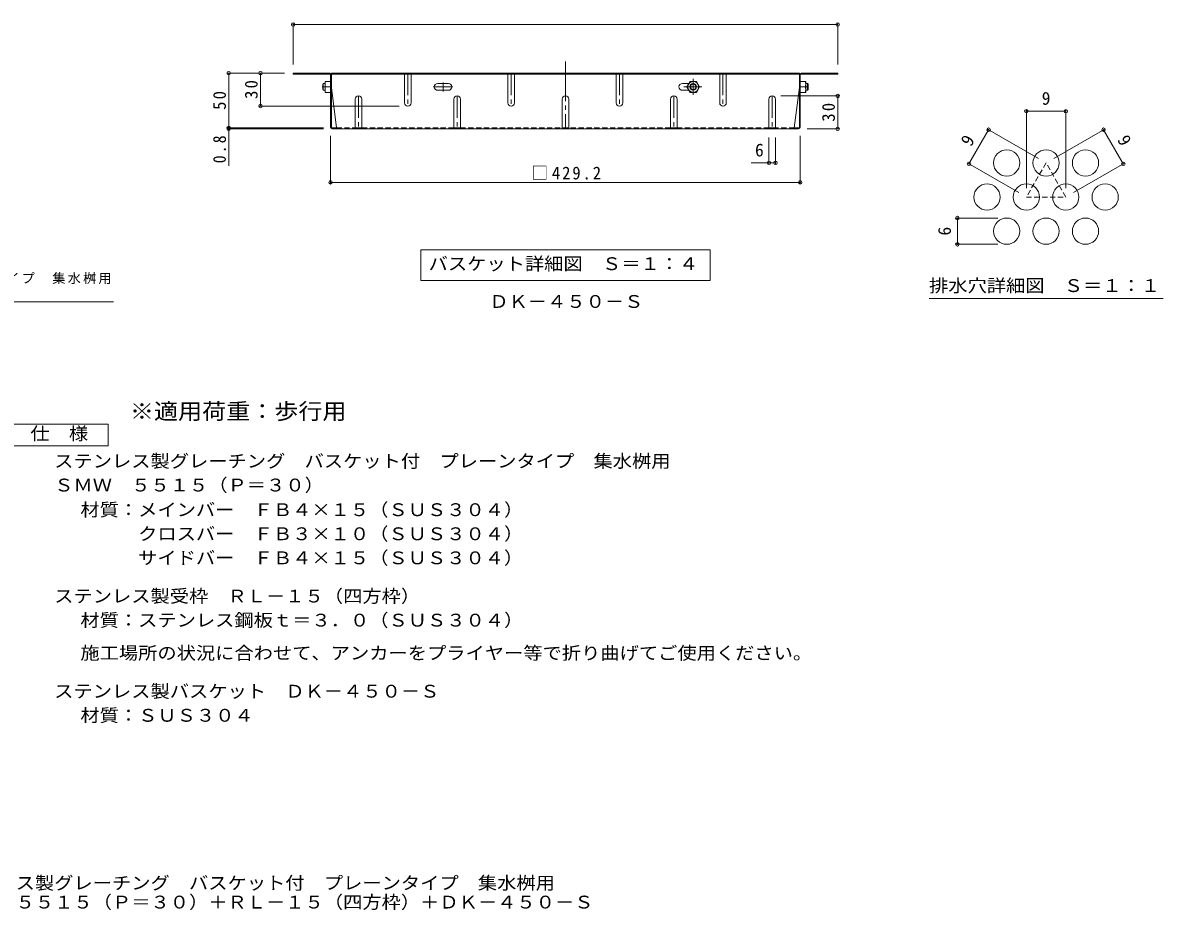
# Model space of a CAD drawing. Units: millimetres at full size, sheet at 1:4, with parts at other scales. Extents: x -744 to 1008, y -779 to 706.
# Drawn here: x -69 to 973, y -779 to 32 of the extents above; entities that cross this region are included whole.
import ezdxf
from ezdxf.enums import TextEntityAlignment as Align

# ---------------------------------------------------------------- set-up
doc = ezdxf.new("R2010")
doc.units = ezdxf.units.MM
doc.header["$LTSCALE"] = 4
doc.header["$PDMODE"] = 32
doc.header["$PDSIZE"] = 3.2
for name, pattern in [('CHAIN1', [8, 5, -1, 1, -1]), ('CHAIN2', [12, 9, -1, 1, -1]), ('DASHED1', [1.8, 1.2, -0.6])]:
    doc.linetypes.add(name, pattern=pattern)
for name, color, linetype, lineweight in [('A-1_躯体', 3, 'Continuous', 9), ('A-4_その他', 7, 'Continuous', 9), ('A-5_文字', 7, 'Continuous', 9), ('A-7_ハッチ', 2, 'Continuous', 9), ('A-8_記号', 2, 'Continuous', 9), ('A-B_ﾊｯﾁ', 2, 'Continuous', 9), ('D-4_その他', 7, 'Continuous', 9), ('D-5_文字', 7, 'Continuous', 9), ('F-4_F-4ﾚｲﾔ', 7, 'Continuous', 9), ('F-6_F-6ﾚｲﾔ', 2, 'Continuous', 9), ('F-7_F-7ﾚｲﾔ', 2, 'Continuous', 9)]:
    doc.layers.add(name, color=color, linetype=linetype, lineweight=lineweight)
doc.layers.add('F-5_F-5ﾚｲﾔ', color=2, linetype='Continuous')
doc.styles.add('ＭＳ ゴシック', font='')
doc.styles.get('ＭＳ ゴシック').set_extended_font_data('MS Gothic')

msp = doc.modelspace()

# ---------------------------------------------------------------- linework, layer by layer
at = {"layer": 'A-1_躯体'}
for p, q in [((205.732, -23.39), (205.232, -23.89)), ((205.232, -28.89), (205.232, -23.89)), ((205.732, -29.39), (205.232, -28.89)), ((205.732, -29.39), (205.732, -23.39)), ((207.432, -23.39), (205.732, -23.39)), ((207.432, -29.39), (205.732, -29.39)), ((646.632, -23.39), (648.332, -23.39)), ((646.632, -29.39), (648.332, -29.39)), ((648.332, -23.39), (648.832, -23.89)), ((648.332, -29.39), (648.332, -23.39)), ((648.332, -29.39), (648.832, -28.89)), ((648.832, -28.89), (648.832, -23.89))]:
    msp.add_line(p, q, dxfattribs=at)
at = {"layer": 'A-4_その他'}
for p, q in [((178.229, 31.769), (178.229, -5.89)), ((675.836, 31.769), (675.836, -5.89)), ((178.229, 30.569), (675.836, 30.569)), ((118.148, -13.89), (170.229, -13.89)), ((119.348, -13.89), (119.348, -63.89)), ((148.369, -13.89), (148.369, -43.89)), ((677.036, -34.69), (624.032, -34.69)), ((675.836, -64.69), (675.836, -34.69)), ((147.169, -43.89), (275.032, -43.89)), ((118.148, -63.89), (205.899, -63.89)), ((118.148, -64.69), (206.032, -64.69)), ((119.348, -63.89), (119.348, -98.408)), ((212.432, -114.848), (212.432, -71.09)), ((613.032, -97.014), (613.032, -72.69)), ((619.032, -97.014), (619.032, -72.69)), ((641.632, -114.848), (641.632, -71.09)), ((677.036, -64.69), (648.032, -64.69)), ((596.799, -95.814), (619.032, -95.814)), ((212.432, -113.648), (641.632, -113.648))]:
    msp.add_line(p, q, dxfattribs=at)
for p in [(178.229, 30.569), (675.836, 30.569), (119.348, -13.89), (148.369, -13.89), (675.836, -34.69), (148.369, -43.89), (119.348, -63.89), (119.348, -64.69), (675.836, -64.69), (613.032, -95.814), (619.032, -95.814), (212.432, -113.648), (641.632, -113.648)]:
    msp.add_point(p, dxfattribs=at)
at = {"layer": 'A-5_文字'}
for p, q in [((294.832, -175.326), (559.232, -175.326)), ((294.832, -175.326), (294.832, -203.326)), ((559.232, -175.326), (559.232, -203.326)), ((294.832, -203.326), (559.232, -203.326))]:
    msp.add_line(p, q, dxfattribs=at)
at = {"layer": 'A-7_ハッチ', "linetype": 'CHAIN2'}
msp.add_line((427.032, -3.317), (427.032, -64.69), dxfattribs=at)
at = {"layer": 'A-7_ハッチ'}
for p, q in [((211.632, -13.89), (178.229, -13.89)), ((178.229, -13.89), (178.229, -14.69)), ((211.765, -14.69), (178.229, -14.69)), ((212.432, -63.09), (212.432, -15.357)), ((640.832, -13.89), (213.232, -13.89)), ((213.232, -63.224), (213.232, -13.89)), ((640.832, -14.69), (213.232, -14.69)), ((239.899, -13.89), (239.899, -14.69)), ((542.898, -13.89), (542.898, -14.69)), ((640.832, -63.224), (640.832, -13.89)), ((641.632, -63.09), (641.632, -15.357)), ((642.299, -14.69), (675.836, -14.69)), ((642.432, -13.89), (675.836, -13.89)), ((675.836, -13.89), (675.836, -14.69)), ((213.232, -26.89), (217.844, -63.89)), ((320.132, -23.29), (310.332, -23.29)), ((310.332, -29.49), (320.132, -29.49)), ((533.932, -23.29), (539.872, -23.29)), ((539.872, -29.49), (533.932, -29.49)), ((640.832, -26.89), (636.22, -63.89)), ((213.899, -63.89), (217.844, -63.89)), ((640.032, -64.69), (214.032, -64.69)), ((640.165, -63.89), (636.22, -63.89))]:
    msp.add_line(p, q, dxfattribs=at)
at = {"layer": 'A-7_ハッチ', "linetype": 'CHAIN1'}
for p, q in [((306.232, -26.39), (324.232, -26.39)), ((315.232, -30.49), (315.232, -22.29))]:
    msp.add_line(p, q, dxfattribs=at)
at = {"layer": 'A-7_ハッチ', "linetype": 'DASHED1'}
for p, q in [((217.844, -63.89), (235.032, -63.89)), ((241.032, -63.89), (325.032, -63.89)), ((331.032, -63.89), (424.032, -63.89)), ((523.032, -63.89), (430.032, -63.89)), ((613.032, -63.89), (529.032, -63.89)), ((636.22, -63.89), (619.032, -63.89))]:
    msp.add_line(p, q, dxfattribs=at)
at = {"layer": 'A-7_ハッチ'}
for centre, radius, start, end in [((211.632, -15.49), 1.6, 0, 90), ((211.765, -15.357), 0.667, 0, 90), ((642.432, -15.49), 1.6, 90, 180), ((642.299, -15.357), 0.667, 90, 180), ((310.332, -26.39), 3.1, 90, 270), ((320.132, -26.39), 3.1, 270, 90), ((533.932, -26.39), 3.1, 90, 270), ((214.032, -63.09), 1.6, 180, 270), ((213.899, -63.224), 0.667, 180, 270), ((217.044, -63.89), 0.8, 270, 0), ((637.02, -63.89), 0.8, 180, 270), ((640.032, -63.09), 1.6, 270, 0), ((640.165, -63.224), 0.667, 270, 0)]:
    msp.add_arc(centre, radius, start, end, dxfattribs=at)
at = {"layer": 'A-8_記号', "linetype": 'DASHED1'}
for p, q in [((280.032, -15.09), (280.032, -13.89)), ((286.032, -15.09), (286.032, -13.89)), ((374.532, -15.09), (374.532, -13.89)), ((380.532, -15.09), (380.532, -13.89)), ((473.532, -15.09), (473.532, -13.89)), ((479.532, -15.09), (479.532, -13.89)), ((568.032, -15.09), (568.032, -13.89)), ((574.032, -15.09), (574.032, -13.89))]:
    msp.add_line(p, q, dxfattribs=at)
at = {"layer": 'A-8_記号'}
for p, q in [((280.032, -40.89), (280.032, -14.69)), ((286.032, -40.89), (286.032, -14.69)), ((374.532, -40.89), (374.532, -14.69)), ((380.532, -40.89), (380.532, -14.69)), ((473.532, -40.89), (473.532, -14.69)), ((479.532, -40.89), (479.532, -14.69)), ((568.032, -40.89), (568.032, -14.69)), ((574.032, -40.89), (574.032, -14.69)), ((235.032, -37.69), (235.032, -64.69)), ((241.032, -37.69), (241.032, -64.69)), ((325.032, -37.69), (325.032, -64.69)), ((331.032, -37.69), (331.032, -64.69)), ((424.032, -37.69), (424.032, -64.69)), ((430.032, -37.69), (430.032, -64.69)), ((523.032, -37.69), (523.032, -64.69)), ((529.032, -37.69), (529.032, -64.69)), ((613.032, -37.69), (613.032, -64.69)), ((619.032, -37.69), (619.032, -64.69)), ((235.032, -63.89), (241.032, -63.89)), ((325.032, -63.89), (331.032, -63.89)), ((424.032, -63.89), (430.032, -63.89)), ((523.032, -63.89), (529.032, -63.89)), ((613.032, -63.89), (619.032, -63.89))]:
    msp.add_line(p, q, dxfattribs=at)
at = {"layer": 'A-8_記号', "linetype": 'CHAIN1'}
for p, q in [((283.032, -13.89), (283.032, -43.89)), ((377.532, -13.89), (377.532, -43.89)), ((476.532, -13.89), (476.532, -43.89)), ((571.032, -13.89), (571.032, -43.89)), ((238.032, -34.69), (238.032, -65.09)), ((328.032, -34.69), (328.032, -65.09)), ((526.032, -34.69), (526.032, -65.09)), ((616.032, -34.69), (616.032, -64.69))]:
    msp.add_line(p, q, dxfattribs=at)
at = {"layer": 'A-8_記号'}
for centre, start, end in [((238.032, -37.69), 0, 180), ((283.032, -40.89), 180, 0), ((328.032, -37.69), 0, 180), ((377.532, -40.89), 180, 0), ((427.032, -37.69), 0, 180), ((476.532, -40.89), 180, 0), ((526.032, -37.69), 0, 180), ((571.032, -40.89), 180, 0), ((616.032, -37.69), 0, 180)]:
    msp.add_arc(centre, 3, start, end, dxfattribs=at)
at = {"layer": 'A-B_ﾊｯﾁ', "linetype": 'CHAIN1'}
for p, q in [((543.832, -19.02), (543.832, -33.78)), ((204.746, -26.39), (207.807, -26.39)), ((535.304, -26.39), (551.812, -26.39)), ((649.319, -26.39), (646.257, -26.39))]:
    msp.add_line(p, q, dxfattribs=at)
at = {"layer": 'A-B_ﾊｯﾁ'}
for p, q in [((207.432, -31.39), (207.432, -21.39)), ((212.432, -21.39), (207.432, -21.39)), ((212.432, -26.39), (207.865, -26.39)), ((538.082, -26.39), (540.969, -21.39)), ((538.082, -26.39), (540.969, -31.39)), ((540.969, -21.39), (546.695, -21.39)), ((549.582, -26.39), (546.695, -21.39)), ((549.582, -26.39), (546.695, -31.39)), ((641.632, -21.39), (646.632, -21.39)), ((641.632, -26.39), (646.199, -26.39)), ((646.632, -31.39), (646.632, -21.39)), ((212.432, -31.39), (207.432, -31.39)), ((540.969, -31.39), (546.695, -31.39)), ((641.632, -31.39), (646.632, -31.39))]:
    msp.add_line(p, q, dxfattribs=at)
for radius in [5, 3, 2.458]:
    msp.add_circle((543.832, -26.39), radius, dxfattribs=at)
for centre, start, end in [((214.865, -23.89), 160.34634, 199.65367), ((214.865, -28.89), 160.34634, 199.65367), ((639.199, -23.89), 340.34633, 19.65366), ((639.199, -28.89), 340.34633, 19.65366)]:
    msp.add_arc(centre, 7.433, start, end, dxfattribs=at)
at = {"layer": 'D-5_文字'}
for p, q in [((-253.811, -222.672), (13.938, -222.672)), ((9.044, -334.487), (9.044, -354.487))]:
    msp.add_line(p, q, dxfattribs=at)
msp.add_lwpolyline([(9.044, -354.487), (-80.956, -354.487), (-80.956, -334.487), (9.044, -334.487)], dxfattribs=at)
at = {"layer": 'F-4_F-4ﾚｲﾔ'}
for p, q in [((848.308, -47.432), (848.308, -119.01)), ((848.308, -48.632), (884.308, -48.632)), ((884.308, -47.432), (884.308, -119.01)), ((795.785, -96.686), (813.785, -65.509)), ((812.745, -64.909), (859.379, -91.834)), ((919.87, -64.909), (873.236, -91.834)), ((936.831, -96.686), (918.831, -65.509)), ((794.745, -96.086), (841.379, -123.01)), ((937.87, -96.086), (891.236, -123.01)), ((784.027, -146.187), (822.308, -146.187)), ((785.227, -170.187), (785.227, -146.187)), ((784.027, -170.187), (822.308, -170.187))]:
    msp.add_line(p, q, dxfattribs=at)
for p in [(848.308, -48.632), (884.308, -48.632), (813.785, -65.509), (918.831, -65.509), (795.785, -96.686), (936.831, -96.686), (785.227, -146.187), (785.227, -170.187)]:
    msp.add_point(p, dxfattribs=at)
at = {"layer": 'F-6_F-6ﾚｲﾔ', "linetype": 'DASHED1'}
msp.add_lwpolyline([(866.308, -95.834), (848.308, -127.01), (884.308, -127.01)], close=True, dxfattribs=at)
at = {"layer": 'F-6_F-6ﾚｲﾔ'}
for centre in [(830.308, -95.834), (866.308, -95.834), (902.308, -95.834), (812.308, -127.01), (848.308, -127.01), (884.308, -127.01), (920.308, -127.01), (830.308, -158.187), (866.308, -158.187), (902.308, -158.187)]:
    msp.add_circle(centre, 12, dxfattribs=at)
at = {"layer": 'F-7_F-7ﾚｲﾔ', "color": 7}
msp.add_line((759.308, -219.801), (973.308, -219.801), dxfattribs=at)

# ---------------------------------------------------------------- texts
at = {"layer": 'A-1_躯体', "color": 2, "style": 'ＭＳ ゴシック', "width": 1.1}
msp.add_text('ＤＫ－４５０－Ｓ', height=11.73, dxfattribs=at).set_placement((357.499, -231.835), align=Align.BOTTOM_LEFT)
at = {"layer": 'A-4_その他', "color": 2, "style": 'ＭＳ ゴシック'}
msp.add_text('6', height=11.73, dxfattribs=at).set_placement((600.295, -93.414), align=Align.BOTTOM_LEFT)
at = {"layer": 'A-4_その他', "color": 2, "char_height": 11.73, "attachment_point": 7, "rotation": 90, "style": 'ＭＳ ゴシック'}
for s, insert in [('\\T1.27;\\W0.95;50', (116.948, -47.39)), ('\\T1.27;\\W0.95;30', (145.969, -37.39)), ('\\T1.27;\\W0.95;30', (673.436, -58.19)), ('\\T1.27;\\W0.9;0.8', (116.948, -96.153))]:
    msp.add_mtext(s, dxfattribs=dict(at, insert=insert))
at = {"layer": 'A-4_その他', "color": 2, "insert": (396.032, -111.248), "char_height": 11.73, "attachment_point": 7, "style": 'ＭＳ ゴシック'}
msp.add_mtext('\\T1.23;\\W0.95;□429.2', dxfattribs=at)
at = {"layer": 'A-5_文字', "color": 2, "style": 'ＭＳ ゴシック', "width": 1.1}
msp.add_text('バスケット詳細図\u3000Ｓ＝１：４', height=11.73, dxfattribs=at).set_placement((302.032, -197.326), align=Align.BOTTOM_LEFT)
at = {"layer": 'D-4_その他', "color": 2, "style": 'ＭＳ ゴシック', "width": 1.1}
for s, p in [('ステンレス製バスケット\u3000ＤＫ－４５０－Ｓ', (-40.12, -587.954)), ('材質：ＳＵＳ３０４', (-16.235, -609.954))]:
    msp.add_text(s, height=11.73, dxfattribs=at).set_placement(p, align=Align.BOTTOM_LEFT)
at = {"layer": 'D-5_文字', "color": 3, "style": 'ＭＳ ゴシック', "width": 1.1}
msp.add_text('※適用荷重：歩行用', height=14.66, dxfattribs=at).set_placement((29.044, -334.487), align=Align.BOTTOM_LEFT)
at = {"layer": 'D-5_文字', "color": 2, "style": 'ＭＳ ゴシック', "width": 1.1}
for s, p in [('仕\u3000様', (-61.956, -352.487)), ('ステンレス製グレーチング\u3000バスケット付\u3000プレーンタイプ\u3000集水桝用', (-40.12, -377.655)), ('ＳＭＷ\u3000５５１５（Ｐ＝３０）', (-40.12, -399.57)), ('材質：メインバー\u3000ＦＢ４×１５（ＳＵＳ３０４）', (-16.235, -422.093)), ('\u3000\u3000\u3000クロスバー\u3000ＦＢ３×１０（ＳＵＳ３０４）', (-16.235, -444.093)), ('\u3000\u3000\u3000サイドバー\u3000ＦＢ４×１５（ＳＵＳ３０４）', (-16.235, -466.093)), ('ステンレス製受枠\u3000ＲＬ－１５（四方枠）', (-40.12, -501.006)), ('材質：ステンレス鋼板ｔ＝３．０（ＳＵＳ３０４）', (-16.235, -523.006)), ('施工場所の状況に合わせて、アンカーをプライヤー等で折り曲げてご使用ください。', (-16.235, -553.041))]:
    msp.add_text(s, height=11.73, dxfattribs=at).set_placement(p, align=Align.BOTTOM_LEFT)
at = {"layer": 'D-5_文字', "insert": (-252.431, -206.608), "char_height": 8.798, "attachment_point": 7, "style": 'ＭＳ ゴシック'}
msp.add_mtext('\\T1.17;バスケット付\u3000プレーンタイプ\u3000集水桝用', dxfattribs=at)
at = {"layer": 'F-4_F-4ﾚｲﾔ', "color": 2, "style": 'ＭＳ ゴシック'}
msp.add_text('9', height=11.73, dxfattribs=at).set_placement((862.308, -46.232), align=Align.BOTTOM_LEFT)
for s, rotation, p in [('9', 60, (800.706, -83.362)), ('9', 300, (927.909, -76.434)), ('6', 90, (782.827, -162.187))]:
    msp.add_text(s, height=11.73, rotation=rotation, dxfattribs=at).set_placement(p, align=Align.BOTTOM_LEFT)
at = {"layer": 'F-5_F-5ﾚｲﾔ', "style": 'ＭＳ ゴシック', "width": 1.1}
for s, p in [('ステンレス製グレーチング\u3000バスケット付\u3000プレーンタイプ\u3000集水桝用', (-145.731, -763.143)), ('ＳＭＷ\u3000５５１５（Ｐ＝３０）＋ＲＬ－１５（四方枠）＋ＤＫ－４５０－Ｓ', (-145.731, -780.62))]:
    msp.add_text(s, height=11.73, dxfattribs=at).set_placement(p, align=Align.BOTTOM_LEFT)
at = {"layer": 'F-7_F-7ﾚｲﾔ', "style": 'ＭＳ ゴシック', "width": 1.1}
msp.add_text('排水穴詳細図\u3000Ｓ＝１：１', height=11.73, dxfattribs=at).set_placement((759.308, -217.343), align=Align.BOTTOM_LEFT)

doc.saveas('drawing.dxf')
